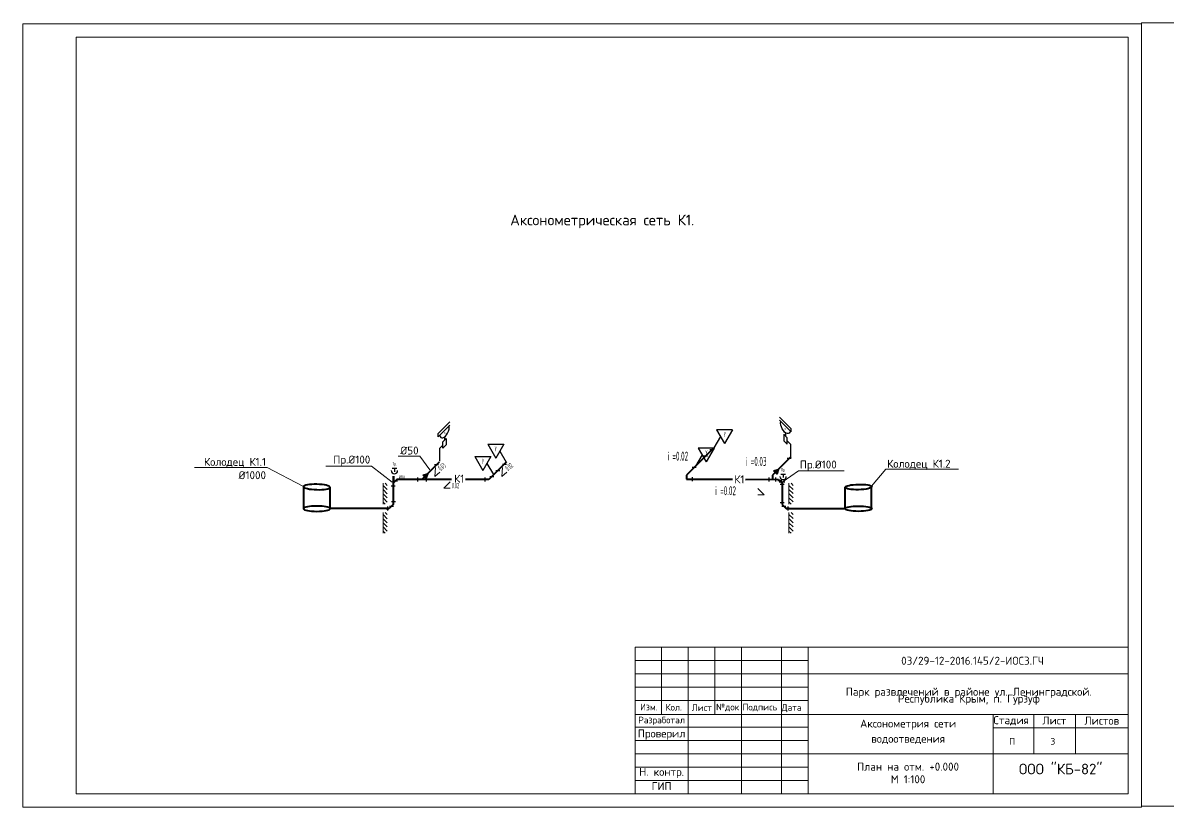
# Model space of a CAD drawing. Header units: feet. Extents: x -10410 to 374725, y -46422 to 88923.
# Drawn here: x -8640 to 34303, y 59506 to 88923 of the extents above; entities that cross this region are included whole.
import ezdxf
from ezdxf import colors
from ezdxf.entities.mleader import LeaderData, LeaderLine
from ezdxf.math import Vec2, Vec3

# ---------------------------------------------------------------- set-up
doc = ezdxf.new("R2010")
doc.units = ezdxf.units.FT
doc.header["$MEASUREMENT"] = 0
for name, color, linetype, lineweight in [('00_Ном._пера__120', 7, 'Continuous', 5), ('0_Ном._пера__120', 7, 'Continuous', 5), ('82323000_Ном._пера__1', 7, 'Continuous', 20), ('82323000_Ном._пера__120', 7, 'Continuous', 5), ('ВК_К', 2, 'Continuous', 50), ('ВК_Текст', 250, 'Continuous', 25), ('канализация', 30, 'Continuous', 40), ('Маркер - Оси_Ном._пера__1', 7, 'Continuous', 20)]:
    doc.layers.add(name, color=color, linetype=linetype, lineweight=lineweight)
doc.styles.add('GOST_100', font='cs_gost2304.shx', dxfattribs={"width": 0.7, "height": 300})
doc.styles.get("Standard").update_dxf_attribs({"font": 'isocpeur.ttf'})

# ---------------------------------------------------------------- blocks, each defined once
blk = doc.blocks.new('*U638')
at = {"layer": 'ВК_Текст'}
for p, q in [((-75, 175), (75, 175)), ((0, 175), (0, 65))]:
    blk.add_line(p, q, dxfattribs=at)
blk.add_arc((0, 100), 100, 180, 0, dxfattribs=at)
at = {"layer": 'ВК_Текст', "insert": (-1, 295), "char_height": 100, "width": 300, "attachment_point": 5, "style": 'GOST_100'}
blk.add_mtext('Пр.', dxfattribs=at)
blk = doc.blocks.new('*U657')
at = {"layer": 'ВК_Текст', "lineweight": 20, "ltscale": 30}
for p, q in [((-600, 0), (-100, 0)), ((-550, 0), (-450, -100)), ((-450, 0), (-350, -100)), ((-350, 0), (-250, -100)), ((-250, 0), (-150, -100)), ((-150, 0), (-100, -50)), ((100, 0), (600, 0)), ((150, 0), (250, -100)), ((250, 0), (350, -100)), ((350, 0), (450, -100)), ((450, 0), (550, -100)), ((550, 0), (600, -50)), ((-600, -50), (-550, -100)), ((100, -50), (150, -100))]:
    blk.add_line(p, q, dxfattribs=at)

msp = doc.modelspace()

# ---------------------------------------------------------------- linework, layer by layer
at = {"linetype": 'Continuous', "lineweight": 5}
msp.add_line((19826.45069, 71457.24479), (19826.45069, 71697.24479), dxfattribs=at)
at = {"layer": '00_Ном._пера__120', "linetype": 'Continuous'}
for p, q in [((20805.99251, 65002.49675), (14310.41644, 65002.49675)), ((20805.99251, 64502.83705), (14310.41644, 64502.83705)), ((20805.99251, 64003.17735), (14310.41644, 64003.17735)), ((20805.99251, 62504.19825), (14310.41644, 62504.19825)), ((20805.99251, 62004.53856), (14310.41644, 62004.53856)), ((20805.99251, 61504.87886), (14310.41644, 61504.87886)), ((20805.99251, 61005.21916), (14310.41644, 61005.21916)), ((20805.99251, 60505.55946), (14310.41644, 60505.55946))]:
    msp.add_line(p, q, dxfattribs=at)
at = {"layer": '0_Ном._пера__120', "linetype": 'Continuous'}
for p, q in [((15309.73583, 63003.85795), (15309.73583, 65502.15644)), ((16309.05523, 60005.89976), (16309.05523, 65502.15644)), ((17308.37463, 63003.85795), (17308.37463, 65502.15644)), ((18307.69402, 60005.89976), (18307.69402, 65502.15644)), ((19806.67312, 60005.89976), (19806.67312, 65502.15644)), ((20805.99251, 60005.89976), (20805.99251, 65502.15644)), ((20805.99251, 64502.83705), (32787.41441, 64502.83705)), ((20805.99251, 63503.51765), (14310.41644, 63503.51765)), ((14315.71529, 62983.00155), (32803.12412, 62983.00155)), ((27748.53393, 62983.00155), (27748.53393, 60005.89976)), ((29273.44792, 61504.87886), (29273.44792, 62983.00155)), ((30826.46913, 61504.87886), (30826.46913, 62983.00155)), ((27774.46882, 62483.34185), (32803.12412, 62483.34185)), ((20805.99251, 61504.87886), (32803.12412, 61504.87886))]:
    msp.add_line(p, q, dxfattribs=at)
at = {"layer": '0_Ном._пера__120', "linetype": 'Continuous', "flags": 128}
msp.add_lwpolyline([(14315.71529, 60005.89976), (32803.12412, 60005.89976), (32803.12412, 65502.15644), (14315.71529, 65502.15644)], close=True, dxfattribs=at)
at = {"layer": '82323000_Ном._пера__1', "linetype": 'Continuous'}
for p, q in [((75246.67223, 88922.53742), (33303.12412, 88922.53742)), ((33303.12412, 88922.53742), (33303.12412, 59547.21205)), ((33303.12412, 88881.22514), (-8640.42399, 88881.22514)), ((-8640.42399, 88881.22514), (-8640.42399, 59505.89976)), ((33303.12412, 88881.22514), (33303.12412, 59505.89976)), ((32803.12412, 88381.22514), (-6640.42399, 88381.22514)), ((32803.12412, 60362.00292), (32803.12412, 88381.22514))]:
    msp.add_line(p, q, dxfattribs=at)
at = {"layer": '82323000_Ном._пера__120', "linetype": 'Continuous'}
for p, q in [((-6640.42399, 88381.22514), (-6640.42399, 60005.89976)), ((-6640.42399, 60005.89976), (32803.12412, 60005.89976)), ((33303.12412, 59505.89976), (-8640.42399, 59505.89976)), ((75246.67223, 59547.21205), (33303.12412, 59547.21205))]:
    msp.add_line(p, q, dxfattribs=at)
at = {"layer": 'ВК_К', "color": 250}
msp.add_line((5251.1391, 71677.82465), (5251.1391, 71917.82465), dxfattribs=at)
at = {"layer": 'ВК_Текст'}
for p, q in [((6931.63641, 73516.70774), (7370.12369, 73955.19501)), ((20172.28465, 73697.08556), (19733.79738, 74135.57283)), ((20172.28465, 73577.08556), (19733.79738, 74015.57283)), ((6931.63641, 73396.70774), (7370.12369, 73835.19501)), ((6931.63641, 73396.70774), (6931.63641, 73516.70774)), ((17964.06166, 73662.77102), (17364.06166, 73662.77102)), ((17364.06166, 73662.77102), (17664.06166, 73143.15578)), ((17964.06166, 73662.77102), (17664.06166, 73143.15578)), ((20016.68062, 73362.63226), (19889.4014, 73489.91148)), ((19889.4014, 73489.91148), (19889.4014, 73249.91148)), ((19953.04101, 73546.27187), (19953.04101, 73426.27187)), ((20172.28465, 73577.08556), (20172.28465, 73697.08556)), ((6979.04688, 72957.34654), (7106.3261, 73084.62576)), ((7106.3261, 73204.62576), (7233.60532, 73331.90498)), ((7106.3261, 72964.62576), (7106.3261, 73204.62576)), ((7233.60532, 73091.90498), (7106.3261, 72964.62576)), ((7169.96571, 73388.26537), (7169.96571, 73268.26537)), ((7233.60532, 73331.90498), (7233.60532, 73091.90498)), ((8788.10091, 73116.375), (9388.10091, 73116.375)), ((8788.10091, 73116.375), (9088.10091, 72596.75976)), ((9388.10091, 73116.375), (9088.10091, 72596.75976)), ((17514.06166, 73402.9634), (17274.06166, 72987.2712)), ((19889.4014, 73249.91148), (20016.68062, 73122.63226)), ((20016.68062, 73122.63226), (20016.68062, 73362.63226)), ((20143.95984, 73115.35304), (20016.68062, 73242.63226)), ((20143.95984, 73115.35304), (20143.95984, 72645.41036)), ((6979.04688, 72957.34654), (6979.04688, 72487.40387)), ((8311.09298, 72656.28569), (8911.09298, 72656.28569)), ((8311.09298, 72656.28569), (8611.09298, 72136.67045)), ((8911.09298, 72656.28569), (8611.09298, 72136.67045)), ((9238.10091, 72856.56738), (9478.10091, 72440.87519)), ((16826.6485, 72715.55024), (16586.6485, 72299.85804)), ((17276.6485, 72975.35786), (16676.6485, 72975.35786)), ((16676.6485, 72975.35786), (16976.6485, 72455.74261)), ((17028.34525, 72666.30551), (16878.34525, 72666.30551)), ((17276.6485, 72975.35786), (16976.6485, 72455.74261)), ((17274.31053, 72912.27079), (17124.31053, 72912.27079)), ((20170.7629, 72585.65327), (20020.7629, 72585.65327)), ((6943.51353, 72348.11031), (6793.51353, 72348.11031)), ((8761.09298, 72396.47807), (9001.09298, 71980.78588)), ((9490.72053, 72359.73672), (9340.72053, 72359.73672)), ((16600.69805, 72238.65831), (16450.69805, 72238.65831)), ((5412.48068, 71736.65189), (5262.48068, 71736.65189)), ((6157.54719, 71868.09472), (6157.54719, 71718.09472)), ((6478.87025, 71868.09472), (6478.87025, 71718.09472)), ((8682.28671, 71868.47081), (8682.28671, 71718.47081)), ((9013.71259, 71899.64741), (8863.71259, 71899.64741)), ((9238.8751, 72124.80991), (9088.8751, 72124.80991)), ((16450.77069, 71876.52356), (16450.77069, 71726.52356)), ((19336.82086, 71875.42854), (19336.82086, 71725.42854)), ((19578.9585, 71872.30914), (19578.9585, 71722.30914)), ((19817.42986, 71742.00629), (19667.42986, 71742.00629)), ((5322.17041, 71545.83368), (5172.17041, 71545.83368)), ((19934.45069, 71697.24479), (19718.45069, 71697.24479)), ((19900.72968, 71603.55216), (19750.72968, 71603.55216)), ((5329.50347, 70958.0928), (5179.50347, 70958.0928)), ((19900.72968, 70920.51462), (19750.72968, 70920.51462)), ((5028.91633, 70776.9003), (5028.91633, 70626.9003)), ((5254.24572, 70781.53068), (5104.24572, 70781.53068)), ((19971.26521, 70787.18186), (19821.26521, 70787.18186)), ((20045.71245, 70776.9003), (20045.71245, 70626.9003))]:
    msp.add_line(p, q, dxfattribs=at)
at = {"layer": 'ВК_Текст', "lineweight": 20, "ltscale": 30}
for p, q in [((6806.57986, 71910.89102), (6830.68705, 72249.44507)), ((9324.30528, 71910.30504), (9348.41247, 72248.85909)), ((6987.91048, 72068.11445), (6806.57986, 71910.89102)), ((9505.6359, 72067.52847), (9324.30528, 71910.30504)), ((7143.83521, 71469.62902), (7383.83521, 71709.62902)), ((7383.83521, 71469.62902), (7143.83521, 71469.62902)), ((19155.35557, 71222.16994), (18915.35557, 71462.16994)), ((18915.35557, 71222.16994), (19155.35557, 71222.16994))]:
    msp.add_line(p, q, dxfattribs=at)
at = {"layer": 'ВК_Текст', "extrusion": (0, 0, -1)}
msp.add_ellipse((19953.04101, 73796.32919), major_axis=(-114.80503, 277.16386), ratio=0.5, start_param=2.4497568399, end_param=5.5913494935, dxfattribs=at)
at = {"layer": 'ВК_Текст'}
msp.add_ellipse((7169.96571, 73638.3227), major_axis=(114.80503, 277.16386), ratio=0.5, start_param=2.4497568399, end_param=5.5913494935, dxfattribs=at)
at = {"layer": 'канализация'}
for p, q in [((17262.14832, 72975.35786), (16242.94192, 71956.15146)), ((20152.82723, 72642.96688), (19466.01181, 71956.15146)), ((6967.93076, 72447.52754), (6314.45986, 71794.05665)), ((9495.7494, 72456.9335), (8832.28671, 71793.47081)), ((5382.12374, 71793.09472), (5248.75615, 71658.0532)), ((6691.79584, 71793.09472), (5382.12374, 71793.09472)), ((7429.89097, 71793.14617), (6691.79584, 71793.09472)), ((8660.37708, 71793.23282), (7951.71353, 71793.14617)), ((8832.18529, 71793.47067), (8660.37708, 71793.23282)), ((16234.68689, 71809.23836), (16234.68689, 71809.23836)), ((16242.94192, 71956.15146), (16242.34207, 71801.52356)), ((16242.34207, 71801.52356), (17971.34347, 71801.52356)), ((18455.97282, 71792.92768), (19465.41196, 71801.52356)), ((19466.01181, 71956.15146), (19465.41196, 71801.52356)), ((19465.41196, 71801.52356), (19692.50504, 71793.09472)), ((19692.50504, 71793.09472), (19825.87264, 71658.0532)), ((1888.77487, 70683.59309), (1888.77487, 71508.23277)), ((2882.12374, 70701.9003), (2882.12374, 71501.9003)), ((5248.75615, 71658.0532), (5248.75615, 70858.0532)), ((19825.87264, 71658.0532), (19825.87264, 70858.0532)), ((22192.50504, 70701.9003), (22193.43948, 71501.89975)), ((23185.83185, 70682.43283), (23186.79506, 71507.07195)), ((5248.75615, 70858.0532), (5092.47821, 70701.9003)), ((19825.87264, 70858.0532), (19982.15058, 70701.9003)), ((1888.77487, 70720.20751), (1888.77487, 70720.20751)), ((5092.47821, 70701.9003), (2882.12374, 70701.9003)), ((4978.91633, 70701.9003), (5078.91633, 70701.9003)), ((19982.15058, 70701.9003), (22192.50504, 70701.9003)), ((20095.71245, 70701.9003), (19995.71245, 70701.9003))]:
    msp.add_line(p, q, dxfattribs=at)
for points in [[(19519.39837, 72114.89693), (19678.4974, 72167.92994), (19625.46439, 72008.83092), (19519.39837, 72114.89693)], [(6367.84643, 71952.80212), (6526.94545, 72005.83513), (6473.91244, 71846.7361), (6367.84643, 71952.80212)]]:
    msp.add_lwpolyline(points, dxfattribs=at)
at = {"layer": 'канализация', "extrusion": (0, 0, -1)}
for centre, major_axis, ratio in [((2382.12374, 71513.50636), (500, -11.60607), 0.1999461415), ((2382.12374, 70699.84965), (500, 0), 0.2)]:
    msp.add_ellipse(centre, major_axis=major_axis, ratio=ratio, dxfattribs=at)
at = {"layer": 'канализация'}
for centre, major_axis, ratio in [((22693.45269, 71512.92179), (-500.01322, -11.02204), 0.1999461415), ((22692.50231, 70699.26563), (-499.99966, 0.58402), 0.2)]:
    msp.add_ellipse(centre, major_axis=major_axis, ratio=ratio, dxfattribs=at)

# ---------------------------------------------------------------- block references
at = {"linetype": 'Continuous', "lineweight": 5, "xscale": 1.2, "yscale": 1.2, "zscale": 1.2}
for p in [(5290.54957, 72010.44695), (19865.86117, 71789.86709)]:
    msp.add_blockref('*U638', p, dxfattribs=at)
at = {"linetype": 'Continuous', "lineweight": 5, "xscale": -1.56, "yscale": 1.56, "zscale": 1.56, "rotation": 90}
for p in [(4863.46576, 70715.21501), (20085.30055, 70717.39214)]:
    msp.add_blockref('*U657', p, dxfattribs=at)

# ---------------------------------------------------------------- texts
at = {"layer": 'Defpoints', "lineweight": 5, "insert": (5570.78292, 71885.84389), "char_height": 120, "attachment_point": 5, "style": 'GOST_100'}
msp.add_mtext('%%C100', dxfattribs=at)
at = {"layer": 'ВК_Текст', "style": 'GOST_100', "width": 0.6}
for s, height, p in [('i =0.02', 336, (15527.36089, 72501.8357)), ('i =0.03', 336, (18463.75693, 72305.28119)), ('0.02', 200, (7443.19148, 71466.39964)), ('i =0.02', 336, (17318.99326, 71205.94361))]:
    msp.add_text(s, height=height, dxfattribs=at).set_placement(p)
for s, p in [('0.03', (7034.87232, 72104.55865)), ('0.02', (9552.59774, 72103.97267))]:
    msp.add_text(s, height=200, rotation=40.927052188, dxfattribs=at).set_placement(p)
at = {"layer": 'ВК_Текст', "lineweight": 5, "attachment_point": 5, "style": 'GOST_100'}
for s, insert, char_height in [('Р', (7169.96571, 73513.29403), 120), ('У', (17678.50978, 73489.56594), 180), ('У', (9088.10091, 72943.16992), 180), ('У', (16991.09662, 72802.15278), 180), ('У', (8611.09298, 72483.08061), 180)]:
    msp.add_mtext(s, dxfattribs=dict(at, insert=insert, char_height=char_height))
at = {"layer": 'ВК_Текст', "lineweight": 5, "extrusion": (0, 0, -1), "insert": (19953.04101, 73671.30053), "char_height": 120, "attachment_point": 5, "text_direction": (-1, 0, 0), "style": 'GOST_100'}
msp.add_mtext('Р', dxfattribs=at)
at = {"layer": 'канализация', "char_height": 300, "width": 321.8225596, "attachment_point": 7}
for insert in [(7529.89097, 71674.01655), (18036.89831, 71649.76714)]:
    msp.add_mtext('\\A1;К1', dxfattribs=dict(at, insert=insert))
at = {"layer": 'Маркер - Оси_Ном._пера__1', "linetype": 'Continuous', "insert": (13084.24492, 81475.3275), "char_height": 400, "width": 6942.5414205, "attachment_point": 5}
msp.add_mtext('\\A1;Аксонометрическая сеть К1.', dxfattribs=at)
at = {"layer": 'Маркер - Оси_Ном._пера__1', "linetype": 'Continuous'}
for s, insert, char_height, attachment_point in [('\\A1;03/29-12-2016.145/2-ИОС3.ГЧ', (26969.53602, 64996.55126), 300, 5), ('\\A1;Изм.', (14834.79909, 63257.35295), 250, 5), ('\\A1;Кол.', (15763.58972, 63251.16295), 250, 5), ('\\A1;Лист', (16815.422, 63235.68137), 250, 5), ('\\A1;№док', (17788.01547, 63240.4193), 250, 5), ('\\A1;Подпись', (18344.76105, 63235.68137), 250, 4), ('\\A1;Дата', (19806.67312, 63216.88822), 250, 4), ('\\A1;Разработал', (15309.73583, 62739.69413), 250, 5), ('\\A1;Стадия', (28420.50212, 62742.46002), 300, 5), ('\\A1;Лист', (30036.2745, 62754.42112), 300, 5), ('\\A1;Листов', (31816.21752, 62748.2103), 300, 5), ('\\A1;Проверил', (15309.73583, 62226.18891), 300, 5), ('\\A1;П', (28458.25553, 61973.56681), 250, 5), ('\\A1;3', (29983.16952, 61973.56681), 250, 5), ('\\A1;ООО "КБ-82"', (30275.82903, 60934.01225), 400, 5), ('\\A1;Н. контр.', (15309.73583, 60787.611), 300, 5), ('\\A1;ГИП', (15309.73583, 60292.65646), 300, 5)]:
    msp.add_mtext(s, dxfattribs=dict(at, insert=insert, char_height=char_height, attachment_point=attachment_point))
at = {"layer": 'Маркер - Оси_Ном._пера__1', "linetype": 'Continuous', "char_height": 300, "attachment_point": 5}
for s, insert, width, line_spacing_factor in [('\\A1;Парк развлечений в районе ул. Ленинградской. Республика Крым, п. Гурзуф{\\H1.8055x; }', (26829.53601, 63663.8379), 11311.0728567, 0.516693), ('\\A1;Аксонометрия сети водоотведения', (24556.25806, 62331.94742), 4607.6934986, 1.139351), ('\\A1;План на отм. +0.000\\PМ 1:100', (24551.66402, 60786.4757), 5575.016688, 0.945455)]:
    msp.add_mtext(s, dxfattribs=dict(at, insert=insert, width=width, line_spacing_factor=line_spacing_factor))

# ---------------------------------------------------------------- leaders
at = {"layer": 'канализация'}
ml = msp.add_multileader_mtext('Standard', dxfattribs=at)
ml.set_content('%%C50', color=256)
ml.set_leader_properties(lineweight=5)
ml.build(insert=Vec2(0, 0))
ml.multileader.update_dxf_attribs({"text_left_attachment_type": 6, "text_right_attachment_type": 6, "dogleg_length": 0.36, "arrow_head_size": 50})
ctx = ml.context
ctx.base_point, ctx.char_height, ctx.arrow_head_size, ctx.landing_gap_size, ctx.plane_origin = Vec3(5517.07301, 72671.14809), 300, 50, 50, Vec3(5995.47463, 72120.79209)
ctx.left_attachment, ctx.right_attachment, ctx.text_align_type = 6, 6, 2
notes = []
notes.append((ctx, [(1, (1, 1, 0), (6247.43301, 72671.14809), (-1, 0), 0.36, [(0, [(6648.94553, 72120.79209)], 0, [])])]))
ctx.mtext.insert, ctx.mtext.alignment, ctx.mtext.flow_direction = Vec3(6197.07301, 73031.14809), 3, 5
at = {"layer": 'канализация', "lineweight": 5}
ml = msp.add_multileader_mtext('Standard', dxfattribs=at)
ml.set_content('Колодец К1.1\\P%%C1000', color=256)
ml.set_leader_properties(lineweight=5)
ml.build(insert=Vec2(0, 0))
ml.multileader.update_dxf_attribs({"text_left_attachment_type": 6, "text_right_attachment_type": 6, "dogleg_length": 0.36, "arrow_head_size": 50})
ctx = ml.context
ctx.base_point, ctx.char_height, ctx.arrow_head_size, ctx.landing_gap_size, ctx.plane_origin = Vec3(-1854.95401, 72246.33919), 300, 50, 50, Vec3(1907.07092, 71527.80149)
ctx.left_attachment, ctx.right_attachment, ctx.text_align_type = 6, 6, 2
notes.append((ctx, [(0, (1, 1, 0), (525.40599, 72246.33919), (-1, 0), 0.36, [(0, [(1907.07092, 71527.80149)], 0, [])])]))
ctx.mtext.insert, ctx.mtext.width, ctx.mtext.alignment, ctx.mtext.flow_direction = Vec3(475.04599, 72606.33919), 2956.4092628, 3, 5
at = {"layer": 'канализация'}
ml = msp.add_multileader_mtext('Standard', dxfattribs=at)
ml.set_content('Пр.%%C100', color=256)
ml.set_leader_properties(lineweight=5)
ml.build(insert=Vec2(0, 0))
ml.multileader.update_dxf_attribs({"text_left_attachment_type": 6, "text_right_attachment_type": 6, "dogleg_length": 0.36, "arrow_head_size": 50})
ctx = ml.context
ctx.base_point, ctx.char_height, ctx.arrow_head_size, ctx.landing_gap_size, ctx.plane_origin = Vec3(3015.75085, 72300.7816), 300, 50, 50, Vec3(5248.75615, 71658.0532)
ctx.left_attachment, ctx.right_attachment, ctx.text_align_type = 6, 6, 2
notes.append((ctx, [(0, (1, 1, 0), (4436.11085, 72300.7816), (-1, 0), 0.36, [(0, [(5248.75615, 71658.0532)], 0, [])])]))
ctx.mtext.insert, ctx.mtext.alignment, ctx.mtext.flow_direction = Vec3(4385.75085, 72690.7816), 3, 5
ml = msp.add_multileader_mtext('Standard', dxfattribs=at)
ml.set_content('Пр.%%C100', color=256)
ml.set_leader_properties(lineweight=5)
ml.build(insert=Vec2(0, 0))
ml.multileader.update_dxf_attribs({"text_left_attachment_type": 6, "text_right_attachment_type": 6, "dogleg_length": 0.36, "arrow_head_size": 50})
ctx = ml.context
ctx.base_point, ctx.char_height, ctx.arrow_head_size, ctx.landing_gap_size, ctx.plane_origin = Vec3(20443.1682, 72116.16378), 300, 50, 50, Vec3(19826.45069, 71697.24479)
ctx.left_attachment, ctx.right_attachment = 6, 6
notes.append((ctx, [(0, (1, 1, 0), (20442.8082, 72116.16378), (1, 0), 0.36, [(0, [(19826.45069, 71697.24479)], 0, [])])]))
ctx.mtext.insert, ctx.mtext.flow_direction = Vec3(20493.1682, 72506.16378), 5
ml = msp.add_multileader_mtext('Standard', dxfattribs=at)
ml.set_content('Колодец К1.2', color=256)
ml.set_leader_properties(lineweight=5)
ml.build(insert=Vec2(0, 0))
ml.multileader.update_dxf_attribs({"text_left_attachment_type": 6, "text_right_attachment_type": 6, "dogleg_length": 0.36, "arrow_head_size": 50})
ctx = ml.context
ctx.base_point, ctx.char_height, ctx.arrow_head_size, ctx.landing_gap_size, ctx.plane_origin = Vec3(23718.8638, 72176.80905), 300, 50, 50, Vec3(23147.8593, 71500.87254)
ctx.left_attachment, ctx.right_attachment = 6, 6
notes.append((ctx, [(0, (1, 1, 0), (23718.5038, 72176.80905), (1, 0), 0.36, [(0, [(23147.8593, 71500.87254)], 0, [])])]))
ctx.mtext.insert, ctx.mtext.flow_direction = Vec3(23768.8638, 72536.80905), 5
for ctx, leaders in notes:
    for number, flags, end, landing, length, lines in leaders:
        leader = LeaderData()
        leader.index, (leader.has_last_leader_line, leader.has_dogleg_vector, leader.attachment_direction) = number, flags
        leader.last_leader_point, leader.dogleg_vector, leader.dogleg_length = Vec3(end), Vec3(landing), length
        for number, points, colour, breaks in lines:
            line = LeaderLine()
            line.index, line.vertices, line.color, line.breaks = number, Vec3.list(points), colors.encode_raw_color(colour), breaks
            leader.lines.append(line)
        ctx.leaders.append(leader)

doc.saveas('drawing.dxf')
